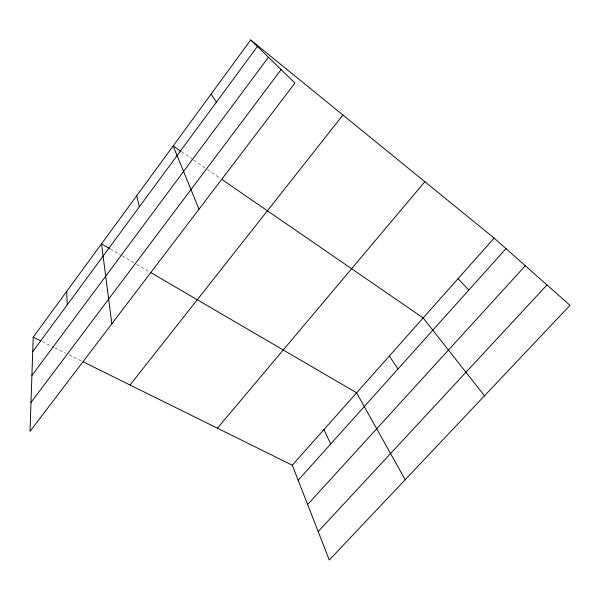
<?xml version="1.0" encoding="UTF-8"?>
<svg xmlns="http://www.w3.org/2000/svg" width="600" height="600" viewBox="0 0 600 600"><rect width="100%" height="100%" fill="white"/><g stroke="black" fill="none" stroke-linecap="round" stroke-linejoin="round"><path stroke-width="0.45" stroke-dasharray="3 2.25" d="M42.398 341.692L54.075 347.46M54.907 347.873L65.752 353.235M69.09 354.885L81.6 361.065M110.317 248.955L121.507 255.487M122.302 255.952L135.892 263.888M136.688 264.36L149.475 271.822M181.553 151.71L192.998 159.585M193.763 160.11L206.73 169.035M207.495 169.56L220.47 178.485"/><path stroke-width="0.9" d="M33.225 337.155L30 431.385L294.938 83.07L250.702 39.968L33.225 337.155L40.733 340.868M32.73 351.69L257.392 46.477M31.912 375.487L268.44 57.248M30.99 402.457L281.13 69.615M130.042 385.013L342.915 115.012M217.403 428.197L424.853 181.703M292.282 465.21L494.138 238.095L570 305.34L329.28 560.033L292.282 465.21L83.265 361.89M298.147 480.248L506.01 248.618M307.627 504.533L525.315 265.733M318.18 531.577L546.99 284.94M109.515 248.49L101.528 243.817L111.833 323.805M151.072 272.76L356.618 392.82L405.195 479.715M180.788 151.185L173.16 145.935L198.99 209.212M221.993 179.535L423.158 317.955L484.5 395.805M250.702 39.968L494.138 238.095M458.07 278.678L468.795 290.093M389.362 355.98L397.995 368.993M211.147 94.02L216.405 102.165M323.94 429.585L330.683 443.993M136.65 195.833L139.358 206.835M66.72 291.39L67.215 304.837"/></g></svg>
